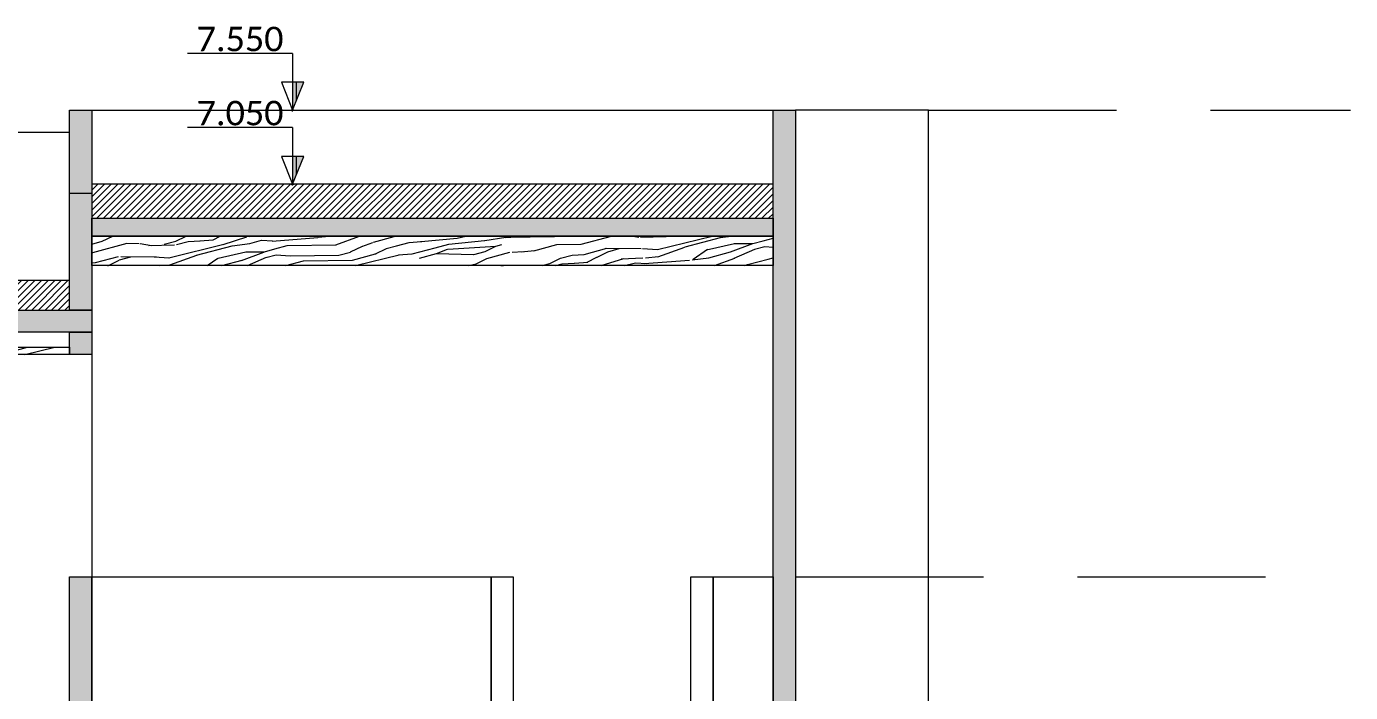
# Model space of a CAD drawing. Header units: metres. Extents: x -197 to 1099, y -24 to 14.
# Drawn here: x 888.37 to 897.31, y 3.62 to 8.11 of the extents above; entities that cross this region are included whole.
import ezdxf
from ezdxf.enums import TextEntityAlignment as Align

# ---------------------------------------------------------------- set-up
doc = ezdxf.new("R2010")
doc.units = ezdxf.units.M
doc.header["$LTSCALE"] = 0.001
doc.header["$PDMODE"] = 34
doc.header["$PDSIZE"] = 0.01
doc.linetypes.add('HIDDENX2', pattern=[19.05, 12.7, -6.35])
doc.layers.get('0').update_dxf_attribs({"lineweight": 13, "true_color": 0x000000})
for name, color, linetype, lineweight, true_color in [('Jach-Anotaciones-CalidaddeLínea  0.13', 7, 'Continuous', 13, 0x000000), ('Jach-Anotaciones-Hatch-Lum100%', 7, 'Continuous', 13, 0x000000), ('Jach-Anotaciones-Hatch-Lum50%', 9, 'Continuous', 13, 0x808080), ('JACH-Anotaciones-Textos-Lum75% @ 0.075', 7, 'Continuous', 13, 0x404040), ('JACH-Arq-Lineas-Proyeccion Niveles cortes', 9, 'HIDDENX2', 13, 0x808080), ('JACH-Arq-Puertas01-', 7, 'Continuous', 13, 0x404040)]:
    doc.layers.add(name, color=color, linetype=linetype, lineweight=lineweight, true_color=true_color)
doc.styles.add('02a-Calibri-JACH(1.8mm)', font='calibri.ttf', dxfattribs={"height": 2.2})
pattern_1 = [(0, (894.54, 0), (0, 6.985), [5.08, -1.905]), (90, (894.54, 0), (-6.985, 4e-16), [5.08, -1.905])]
pattern_2 = [(45, (869.457815, 0), (-0.02245064, 0.02245064), [])]
pattern_3 = [(15, (869.84496, 0.74975), (-0.207055, 0.77274), [0.16, -0.64]), (23.9726, (869.964495, 0.334538), (4.429389244, 2.01507025), [0.153883, -15.234423]), (20.7105, (869.94434, 0.37883), (6.74761385, 2.63622662), [0.160798, -7.8791]), (359.5779, (869.882227, 0.610654), (9.121309987, -0.040604702), [0.240666, -23.825902]), (8.6599, (869.82935, 0.8698), (0.77274048, 0.20705688), [0.144886, -7.09942]), (0.0686, (869.97056, 0.43555), (3.29801754, 0.05548154), [0.124194, -12.295146]), (3.6901, (869.58, 0.81127), (0.7727408, 0.2070556), [0.326338, -3.752878]), (20.7105, (869.98313, 0.26499), (6.74761385, 2.63622662), [0.0804, -7.9595]), (15, (869.8884, 0.5875), (-0.207055, 0.77274), [0.08, -0.72]), (15, (869.70904, 0.6388), (-0.207055, 0.77274), [0.24, -0.56]), (26.3099, (869.83253, 0.79611), (2.8839078, 1.6009596), [0.081584, -3.997631]), (17.7263, (869.83187, 0.48949), (15.24775904, 4.913842366), [0.16819, -16.650846]), (7.4054, (869.87672, 0.47666), (6.38897911, 0.88370608), [0.121062, -11.985134]), (15, (869.9168, 0.1727), (-0.207055, 0.77274), [0.16, -0.64]), (13.8309, (869.849842, 0.113326), (0.772740644, 0.207055868), [0.392082, -38.81608]), (15, (869.69455, 0.6929), (-0.207055, 0.77274), [0.08, -0.72]), (15, (869.7553, 0.7754), (-0.207055, 0.77274), [0.08, -0.72]), (15, (869.3889, 0.7518), (-0.207055, 0.77274), [0.12, -0.68]), (5.5377, (869.58718, 0.84632), (0.77274064, 0.20705555), [0.24331, -4.6229]), (15, (869.3399, 0.7801), (-0.207055, 0.77274), [0.16, -0.64]), (15, (869.44125, 0.0618), (-0.207055, 0.77274), [0.088, -0.712]), (15, (869.825, 0.20605), (-0.207055, 0.77274), [0.08, -0.72]), (15, (869.4247, 0.1236), (-0.207055, 0.77274), [0.168, -0.632]), (20.4403, (869.80636, 0.2756), (7.520352223, 2.84328893), [0.16876, -16.707258]), (15, (869.7975, 0.3395), (-0.207055, 0.77274), [0.152, -0.648]), (15, (869.39156, 0.2473), (-0.207055, 0.77274), [0.088, -0.712]), (13.8309, (869.451157, 0.395762), (0.772740644, 0.207055868), [0.392082, -38.81608]), (15, (869.5021, 0.48394), (-0.207055, 0.77274), [0.08, -0.72]), (15, (869.4186, 0.4864), (-0.207055, 0.77274), [0.08, -0.72]), (15, (869.7277, 0.56924), (-0.207055, 0.77274), [0.16, -0.64]), (15, (869.569, 0.5433), (-0.207055, 0.77274), [0.08, -0.72]), (15, (869.3896, 0.5946), (-0.207055, 0.77274), [0.16, -0.64]), (34.6538, (869.6852, 0.32596), (7.67192765, 5.3685661), [0.118929, -11.773925]), (26.3099, (869.49586, 0.50713), (2.8839078, 1.6009596), [0.081584, -3.997631]), (26.3099, (869.8153, 0.55131), (2.8839078, 1.6009596), [0.081584, -3.997631]), (20.7105, (869.5048, 0.782836), (6.74761385, 2.63622662), [0.0804, -7.9595]), (4.6952, (869.25076, 0.77274), (4.84349809, 0.46959485), [0.089442, -8.854828]), (3.6901, (869.52625, 0.0846), (0.7727408, 0.2070556), [0.081584, -3.997631]), (105, (869.6077, 0.08985), (-0.77274, -0.207055), [0, -0.8]), (1.6076, (869.32944, 0.4791), (13.96480605, 0.42899996), [0.172696, -17.096923]), (26.3099, (869.77182, 0.71359), (2.8839078, 1.6009596), [0.081584, -3.997631]), (25.3048, (869.90227, 0.22676), (3.65664872, 1.80801374), [0.089442, -8.854828]), (3.6901, (869.57934, 0.50465), (0.7727408, 0.2070556), [0.081584, -3.997631]), (3.6901, (869.64626, 0.56399), (0.7727408, 0.2070556), [0.081584, -3.997631]), (356.5651, (869.35015, 0.40183), (0.7727403, 0.207056), [0.101193, -2.428629]), (0.9638, (869.36475, 0.68733), (0.7727401, 0.2070561), [0.329849, -2.968635]), (358.3008, (869.5048, 0.782836), (5.82329377, -0.09608983), [0.250567, -8.101676]), (15, (869.49445, 0.8215), (-0.207055, 0.77274), [0.096, -0.704]), (0.9638, (869.58696, 0.16712), (0.7727401, 0.2070561), [0.329849, -2.968635]), (0.9638, (869.4952, 0.2005), (0.7727401, 0.2070561), [0.329849, -2.968635]), (0.9638, (869.47656, 0.27005), (0.7727401, 0.2070561), [0.329849, -2.968635]), (4.6952, (869.30045, 0.58728), (4.84349809, 0.46959485), [0.089442, -8.854828]), (0.9638, (869.54414, 0.63602), (0.7727401, 0.2070561), [0.164924, -3.13356]), (4.6952, (869.36671, 0.340006), (4.84349809, 0.46959485), [0.089442, -8.854828]), (12.6141, (869.78303, 0.393583), (0.772740365, 0.207056173), [0.192166, -19.024492]), (4.6952, (869.66076, 0.5099), (4.84349809, 0.46959485), [0.089442, -8.854828]), (27.5288, (869.7499, 0.51722), (2.88390792, 1.60096117), [0.073756, -7.30188]), (4.5626, (869.377063, 0.301369), (8.914254463, 0.732137535), [0.309115, -30.602364]), (6.8699, (869.6852, 0.32596), (0.7727403, 0.20705494), [0.113137, -5.543717]), (19.7636, (869.45585, 0.34733), (8.29309377, 3.05034164), [0.192666, -9.44061]), (15, (869.6372, 0.4125), (-0.207055, 0.77274), [0.248, -0.552]), (359.7449, (869.273536, 0.68774), (3.29801731, 0.05548152), [0.091214, -9.030189]), (5.5377, (869.60767, 0.08985), (0.77274064, 0.20705555), [0.24331, -4.6229]), (355.0169, (869.40191, 0.20864), (2.52527699, -0.15157446), [0.093638, -9.270122]), (15, (869.9057, 0.8323), (-0.207055, 0.77274), [0.04, -0.76]), (15, (869.9968, 0.4923), (-0.207055, 0.77274), [0.08, -0.72]), (26.3099, (870.07131, 0.21408), (2.8839078, 1.6009596), [0.081584, -3.997631]), (15, (870.0583, 0.2934), (-0.207055, 0.77274), [0.144, -0.656]), (358.3008, (869.94087, 0.700906), (5.82329377, -0.09608983), [0.083522, -8.26872]), (3.0207, (869.992076, 0.5407), (15.51052049, 0.842238517), [0.147206, -26.840515]), (105, (870.0713, 0.2141), (-0.77274, -0.207055), [0, -0.8]), (15, (870.14444, 0.2502), (-0.207055, 0.77274), [0.072, -0.728]), (15, (870.1051, 0.3971), (-0.207055, 0.77274), [0.072, -0.728]), (15, (870.09475, 0.4357), (-0.207055, 0.77274), [0.072, -0.728]), (351.0376, (870.02435, 0.69843), (6.0303476, -0.868825), [0.078791, -7.80029]), (3.5163, (869.999506, 0.791158), (4.07079072, 0.2624153776), [0.07347, -52.17242]), (356.5651, (870.07405, 0.51297), (0.7727403, 0.207056), [0.075894, -2.453926]), (2.4712, (869.97259, 0.89161), (4.0707587, 0.2625359), [0.073756, -7.30188])]
pattern_4 = [(0, (169.421, 45.032), (0, 6.985), [5.08, -1.905]), (90, (169.421, 45.032), (-6.985, 4e-16), [5.08, -1.905])]

# ---------------------------------------------------------------- blocks, each defined once
blk = doc.blocks.new('*U315')
at = {"lineweight": 0, "ltscale": 100}
h = blk.add_hatch(dxfattribs=at)
h.set_pattern_fill('ANGLE', color=256)
h.set_pattern_definition(pattern_4)
h.paths.add_polyline_path([(0, 2.5), (0, 0), (1, 2.5)])
h = blk.add_hatch(color=256, dxfattribs=at)
h.dxf.hatch_style = 1
h.paths.add_polyline_path([(0, 2.5), (0, 0), (1, 2.5)])
for points in [[(0, 5.1), (-9.47, 5.1)], [(0, 5.1), (0, 1.25)]]:
    blk.add_lwpolyline(points, dxfattribs=at)
for points in [[(0, 0), (1, 2.5), (-1, 2.5)], [(0, 2.5), (0, 0), (1, 2.5)]]:
    blk.add_lwpolyline(points, close=True, dxfattribs=at)
blk.add_point((0, 0), dxfattribs=at)
at = {"lineweight": 0, "ltscale": 100, "style": '02a-Calibri-JACH(1.8mm)'}
blk.add_attdef('ALT', text='', height=2.2, dxfattribs=at).set_placement((-4.73, 6.4), align=Align.MIDDLE_CENTER)
blk = doc.blocks.new('*U316')
at = {"lineweight": 0, "ltscale": 100}
h = blk.add_hatch(dxfattribs=at)
h.set_pattern_fill('ANGLE', color=256)
h.set_pattern_definition(pattern_4)
h.paths.add_polyline_path([(0, 2.5), (0, 0), (1, 2.5)])
h = blk.add_hatch(color=256, dxfattribs=at)
h.dxf.hatch_style = 1
h.paths.add_polyline_path([(0, 2.5), (0, 0), (1, 2.5)])
for points in [[(0, 5.1), (-9.47, 5.1)], [(0, 5.1), (0, 1.25)]]:
    blk.add_lwpolyline(points, dxfattribs=at)
for points in [[(0, 0), (1, 2.5), (-1, 2.5)], [(0, 2.5), (0, 0), (1, 2.5)]]:
    blk.add_lwpolyline(points, close=True, dxfattribs=at)
blk.add_point((0, 0), dxfattribs=at)
at = {"lineweight": 0, "ltscale": 100, "style": '02a-Calibri-JACH(1.8mm)'}
blk.add_attdef('ALT', text='', height=2.2, dxfattribs=at).set_placement((-4.73, 6.4), align=Align.MIDDLE_CENTER)

msp = doc.modelspace()

# ---------------------------------------------------------------- hatches: boundary and pattern name
at = {"layer": 'Jach-Anotaciones-Hatch-Lum100%', "ltscale": 100}
h = msp.add_hatch(color=256, dxfattribs=at)
h.dxf.hatch_style = 1
h.paths.add_polyline_path([(893.41585, 7.55), (893.56585, 7.55), (893.56585, 3.2), (893.41585, 3.2)])

# ---------------------------------------------------------------- linework, layer by layer
at = {"layer": 'Jach-Anotaciones-CalidaddeLínea  0.13', "ltscale": 100}
for points in [[(888.81585, 7.55), (893.41585, 7.55)], [(894.46399, 2.85), (894.46399, 7.55), (893.56585, 7.55)], [(881.01585, 7.4), (888.66585, 7.4)]]:
    msp.add_lwpolyline(points, dxfattribs=at)
for points in [[(893.41585, 7.55), (893.56585, 7.55), (893.56585, 3.2), (893.41585, 3.2)], [(891.51085, 4.4), (891.66085, 4.4), (891.66085, 2.34828), (891.51085, 2.34828)], [(892.86085, 4.4), (893.01085, 4.4), (893.01085, 2.34828), (892.86085, 2.34828)]]:
    msp.add_lwpolyline(points, close=True, dxfattribs=at)
at = {"layer": 'JACH-Arq-Lineas-Proyeccion Niveles cortes', "ltscale": 100}
for points in [[(894.46399, 7.55), (897.31399, 7.55)], [(893.56585, 4.4), (897.31399, 4.4)]]:
    msp.add_lwpolyline(points, dxfattribs=at)

# ---------------------------------------------------------------- block references
at = {"layer": 'JACH-Anotaciones-Textos-Lum75% @ 0.075', "ltscale": 100, "xscale": 0.075, "yscale": 0.075, "zscale": 0.075}
for name, p, values in [('*U315', (890.17139, 7.55), {'ALT': '7.550'}), ('*U316', (890.17139, 7.05), {'ALT': '7.050'})]:
    msp.add_blockref(name, p, dxfattribs=at).add_auto_attribs(values)

# ---------------------------------------------------------------- wipeouts: each hides what was drawn before it
at = {"ltscale": 100}
msp.add_wipeout([(887.36585, 2.85), (887.36585, 4.4), (881.66585, 4.4), (881.66585, 5.9), (887.51585, 5.9), (887.51585, 7.05), (881.01585, 7.05), (881.01585, 2.85), (879.66585, 2.85), (879.66585, 0), (887.36585, 0), (887.36585, 0.175), (888.81585, 0.175), (888.81585, 2.85), (888.66585, 2.85), (888.66585, 3), (887.51585, 3), (887.51585, 2.85)], dxfattribs=at).dxf.layer = 'JACH-Arq-Puertas01-'

# ---------------------------------------------------------------- next in the draw order: hatches: boundary and pattern name
at = {"layer": 'Jach-Anotaciones-Hatch-Lum100%', "ltscale": 100}
h = msp.add_hatch(color=256, dxfattribs=at)
h.dxf.hatch_style = 1
h.paths.add_polyline_path([(888.66585, 7.55), (888.81585, 7.55), (888.81585, 6.2), (888.66585, 6.2)])
h = msp.add_hatch(color=256, dxfattribs=at)
h.dxf.hatch_style = 1
h.paths.add_polyline_path([(888.81585, 6.82), (893.41585, 6.82), (893.41585, 6.7), (888.81585, 6.7)])
h = msp.add_hatch(color=256, dxfattribs=at)
h.dxf.hatch_style = 1
h.paths.add_polyline_path([(888.81585, 6.05), (887.36587, 6.05), (887.36587, 6.2), (888.81585, 6.2)])
h = msp.add_hatch(color=256, dxfattribs=at)
h.dxf.hatch_style = 1
h.paths.add_polyline_path([(888.66587, 6.05), (888.81585, 6.05), (888.81585, 5.9), (888.66587, 5.9)])
h = msp.add_hatch(color=256, dxfattribs=at)
h.dxf.hatch_style = 1
h.paths.add_polyline_path([(888.81585, 3.28), (888.66585, 3.28), (888.66585, 4.4), (888.81585, 4.4)])
at = {"layer": 'Jach-Anotaciones-Hatch-Lum50%', "ltscale": 100}
h = msp.add_hatch(dxfattribs=at)
h.set_pattern_fill('ANGLE', color=256)
h.set_pattern_definition(pattern_1)
h.paths.add_polyline_path([(888.66585, 7.55), (888.81585, 7.55), (888.81585, 6.2), (888.66585, 6.2)])
h = msp.add_hatch(dxfattribs=at)
h.set_pattern_fill('ANGLE', color=256)
h.set_pattern_definition(pattern_1)
h.paths.add_polyline_path([(888.66585, 7.55), (888.81585, 7.55), (888.81585, 6.2), (888.66585, 6.2)])
h = msp.add_hatch(dxfattribs=at)
h.set_pattern_fill('ANSI31', color=256, scale=0.01)
h.set_pattern_definition(pattern_2)
h.paths.add_polyline_path([(888.81585, 6.82), (893.41585, 6.82), (893.41585, 7.05), (888.81585, 7.05)])
h = msp.add_hatch(dxfattribs=at)
h.set_pattern_fill('WOOD_01', color=256, scale=0.8, angle=15, pattern_type=2)
h.set_pattern_definition(pattern_3)
h.paths.add_polyline_path([(888.81585, 6.7), (893.41585, 6.7), (893.41585, 6.5), (888.81585, 6.5)])
h = msp.add_hatch(dxfattribs=at)
h.set_pattern_fill('ANSI31', color=256, scale=0.01)
h.set_pattern_definition(pattern_2)
h.paths.add_polyline_path([(887.51585, 6.2), (888.66585, 6.2), (888.66585, 6.4), (887.51585, 6.4)])
h = msp.add_hatch(dxfattribs=at)
h.set_pattern_fill('ANSI31', color=256, scale=0.01)
h.set_pattern_definition(pattern_2)
h.paths.add_polyline_path([(887.51585, 6.2), (888.66585, 6.2), (888.66585, 6.4), (887.51585, 6.4)])
h = msp.add_hatch(dxfattribs=at)
h.set_pattern_fill('WOOD_01', color=256, scale=0.8, angle=15, pattern_type=2)
h.set_pattern_definition(pattern_3)
h.paths.add_polyline_path([(887.51585, 5.95), (888.66585, 5.95), (888.66585, 5.9), (887.51585, 5.9)])

# ---------------------------------------------------------------- next in the draw order: linework, layer by layer
at = {"layer": 'Jach-Anotaciones-CalidaddeLínea  0.13', "ltscale": 100}
for points in [[(888.66585, 7.55), (888.81585, 7.55), (888.81585, 6.2), (888.66585, 6.2)], [(888.81585, 6.82), (893.41585, 6.82), (893.41585, 7.05), (888.81585, 7.05)], [(888.81585, 6.82), (893.41585, 6.82), (893.41585, 6.7), (888.81585, 6.7)], [(888.81585, 6.7), (893.41585, 6.7), (893.41585, 6.5), (888.81585, 6.5)], [(887.51585, 6.2), (888.66585, 6.2), (888.66585, 6.4), (887.51585, 6.4)], [(888.81585, 6.05), (887.36587, 6.05), (887.36587, 6.2), (888.81585, 6.2)], [(888.66587, 6.05), (888.81585, 6.05), (888.81585, 5.9), (888.66587, 5.9)], [(887.51585, 5.95), (888.66585, 5.95), (888.66585, 5.9), (887.51585, 5.9)], [(888.81585, 3.28), (888.66585, 3.28), (888.66585, 4.4), (888.81585, 4.4)], [(891.10585, 0.3), (891.10585, 2.85), (888.81585, 2.85), (888.81585, 4.4), (891.51085, 4.4), (891.51085, 1.1011), (893.01085, 1.1011), (893.01085, 4.4), (893.41585, 4.4), (893.41585, 0.3)]]:
    msp.add_lwpolyline(points, close=True, dxfattribs=at)
msp.add_lwpolyline([(888.81585, 5.9), (888.81585, 4.4)], dxfattribs=at)

doc.saveas('drawing.dxf')
